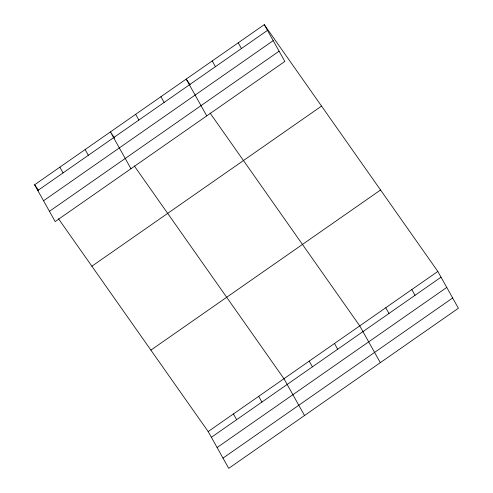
<?xml version="1.0" encoding="UTF-8"?>
<svg xmlns="http://www.w3.org/2000/svg" width="493" height="493" viewBox="0 0 493 493"><rect width="100%" height="100%" fill="white"/><g stroke="black" fill="none" stroke-linecap="round" stroke-linejoin="round"><path stroke-width="0.74" d="M264.273 24.65L284.831 61.44L55.173 221.567L34.609 184.77L264.273 24.65L437.827 271.433L458.391 308.23L228.727 468.35L208.169 431.56L58.47 218.707M37.813 190.508L267.477 30.387M43.544 200.756L273.202 40.636M49.442 211.318L279.106 51.192M91.883 266.214L321.547 106.087M150.895 350.116L380.553 189.996M208.169 431.56L437.827 271.433M211.374 437.297L441.038 277.171M217.099 447.545L446.763 287.419M223.002 458.102L452.666 297.982M190.088 84.642L186.188 79.09L206.746 115.886M210.049 113.026L359.742 325.879L380.306 362.669M114.733 138.102L110.395 131.933L130.959 168.723M134.262 165.864L283.956 378.716L304.52 415.513M34.609 184.77L38.509 190.323M411.803 289.582L415.007 295.319M238.242 42.799L241.447 48.536M385.772 307.731L388.977 313.468M212.212 60.947L215.423 66.684M334.482 343.492L337.687 349.229M309.216 361.104L312.426 366.841M160.921 96.702L164.132 102.445M135.661 114.321L138.866 120.058M258.696 396.329L261.9 402.066M233.429 413.941L236.634 419.685M85.135 149.545L88.339 155.283M59.869 167.158L63.079 172.895"/></g></svg>
